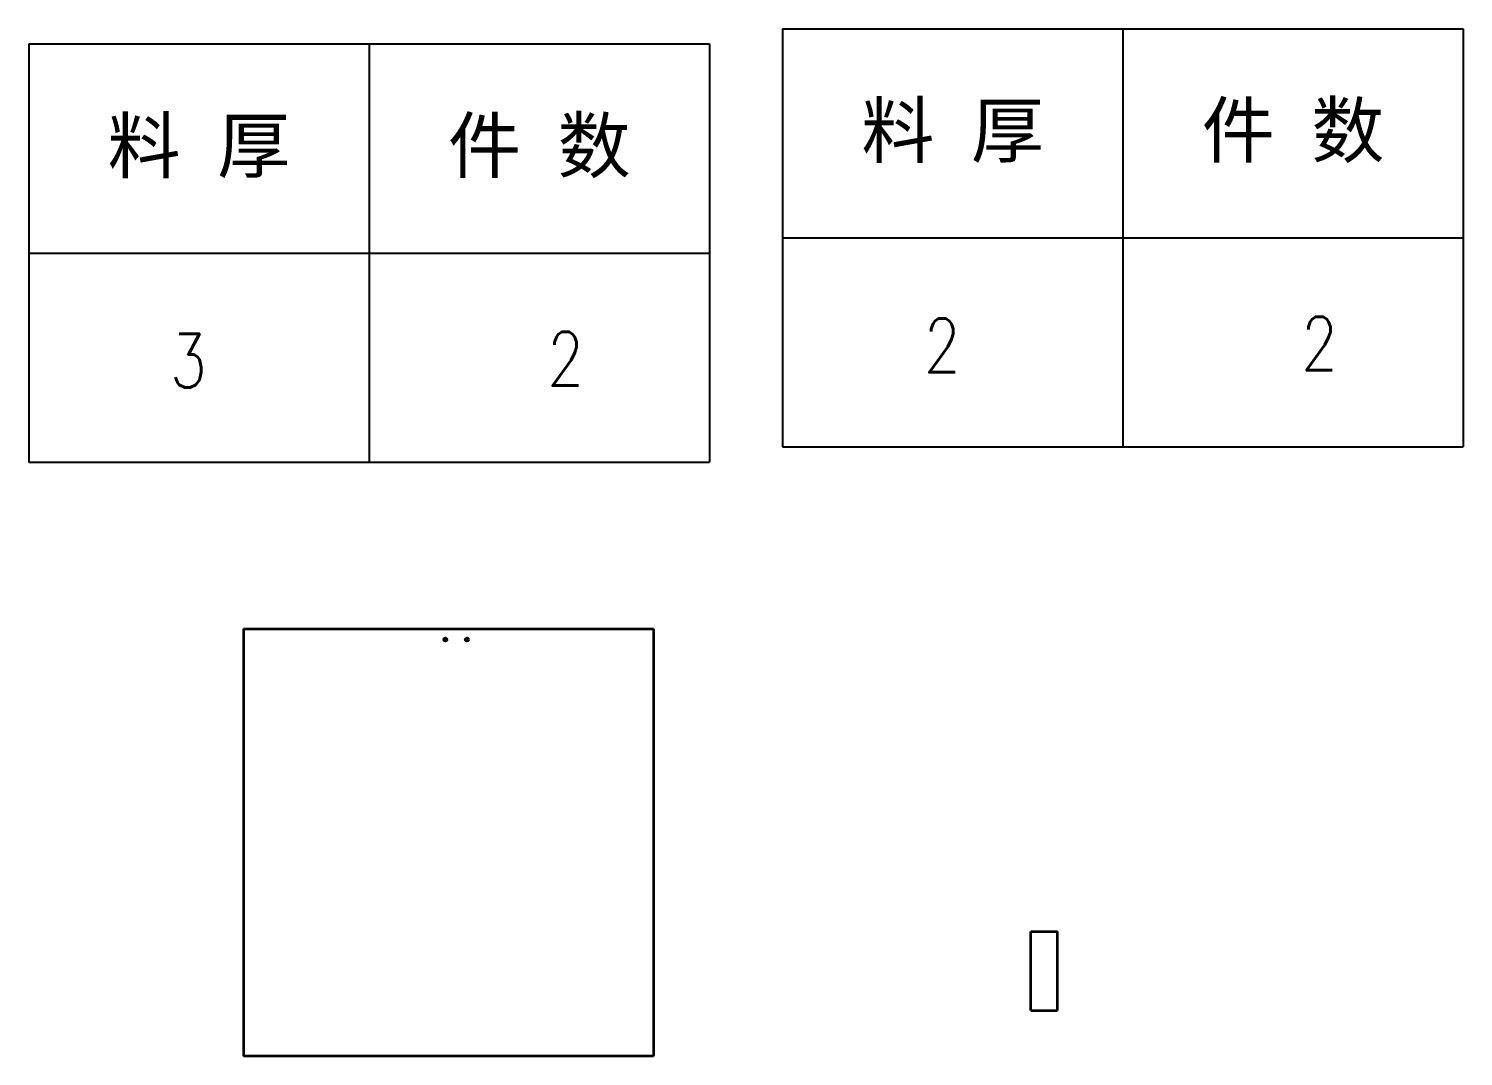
# Model space of a CAD drawing. Header units: millimetres. Extents: x -1727 to 307751, y -105919 to 6637.
# Drawn here: x 12819 to 13890, y -20353 to -19586 of the extents above; entities that cross this region are included whole.
import ezdxf
from ezdxf.enums import TextEntityAlignment as Align

# ---------------------------------------------------------------- set-up
doc = ezdxf.new("R2010")
doc.units = ezdxf.units.MM
doc.layers.add('AM_VIS', color=7, linetype='Continuous')
doc.styles.add('DIM', font='txt.shx', dxfattribs={"width": 0.8, "bigfont": 'bigfont.shx'})
doc.styles.get("Standard").update_dxf_attribs({"font": 'arial.ttf'})

# ---------------------------------------------------------------- blocks, each defined once
blk = doc.blocks.new('*T16')
at = {"color": 0, "linetype": 'ByBlock', "lineweight": -2, "transparency": 16777216}
for p, q in [((0, 0), (127, 0)), ((0, 0), (0, -78)), ((63.5, 0), (63.5, -78)), ((127, 0), (127, -78)), ((0, -39), (127, -39)), ((0, -78), (127, -78))]:
    blk.add_line(p, q, dxfattribs=at)
at = {"color": 0, "transparency": 16777216, "char_height": 10, "width": 60.5, "attachment_point": 5}
for s, insert in [('{\\fSimSun|b0|i0|c134|p2;料 厚}', (31.75, -19.5)), ('{\\fSimSun|b0|i0|c134|p2;件 数}', (95.25, -19.5))]:
    blk.add_mtext(s, dxfattribs=dict(at, insert=insert))
blk = doc.blocks.new('拆图参数')
blk.add_blockref('*T16', (-63.5, 78))
at = {"style": 'DIM', "width": 0.8}
blk.add_attdef('1', text='', height=10, dxfattribs=at).set_placement((36.65, 19.27), align=Align.MIDDLE_CENTER)
blk.add_attdef('6', text='', height=10, dxfattribs=at).set_placement((-37.13, 18.91), align=Align.MIDDLE_LEFT)

msp = doc.modelspace()

# ---------------------------------------------------------------- linework, layer by layer
at = {"layer": 'AM_VIS', "lineweight": 35}
for p, q in [((12979.70364, -20034.17078), (13285.70364, -20034.17078)), ((12979.70364, -20034.17078), (12979.70364, -20353.17078)), ((13285.70364, -20034.17078), (13285.70364, -20353.17078)), ((13567.11382, -20260.09155), (13587.11382, -20260.09155)), ((13567.11382, -20319.09155), (13587.11382, -20319.09155)), ((13285.70364, -20353.17078), (12979.70364, -20353.17078))]:
    msp.add_line(p, q, dxfattribs=at)
at = {"layer": 'AM_VIS', "lineweight": 35, "ltscale": 0.25}
for p, q in [((13567.11382, -20319.09155), (13567.11382, -20260.09155)), ((13587.11382, -20319.09155), (13587.11382, -20260.09155))]:
    msp.add_line(p, q, dxfattribs=at)
at = {"layer": 'AM_VIS', "lineweight": 35}
for centre in [(13130.45364, -20042.17053), (13146.45364, -20042.17053)]:
    msp.add_circle(centre, 1.2295, dxfattribs=at)

# ---------------------------------------------------------------- block references
at = {"xscale": 4, "yscale": 4, "zscale": 4}
for p, values in [((13635.89705, -19898.31798), {'1': '2', '6': '2'}), ((13073.45819, -19909.73064), {'1': '2', '6': '3'})]:
    msp.add_blockref('拆图参数', p, dxfattribs=at).add_auto_attribs(values)

doc.saveas('drawing.dxf')
